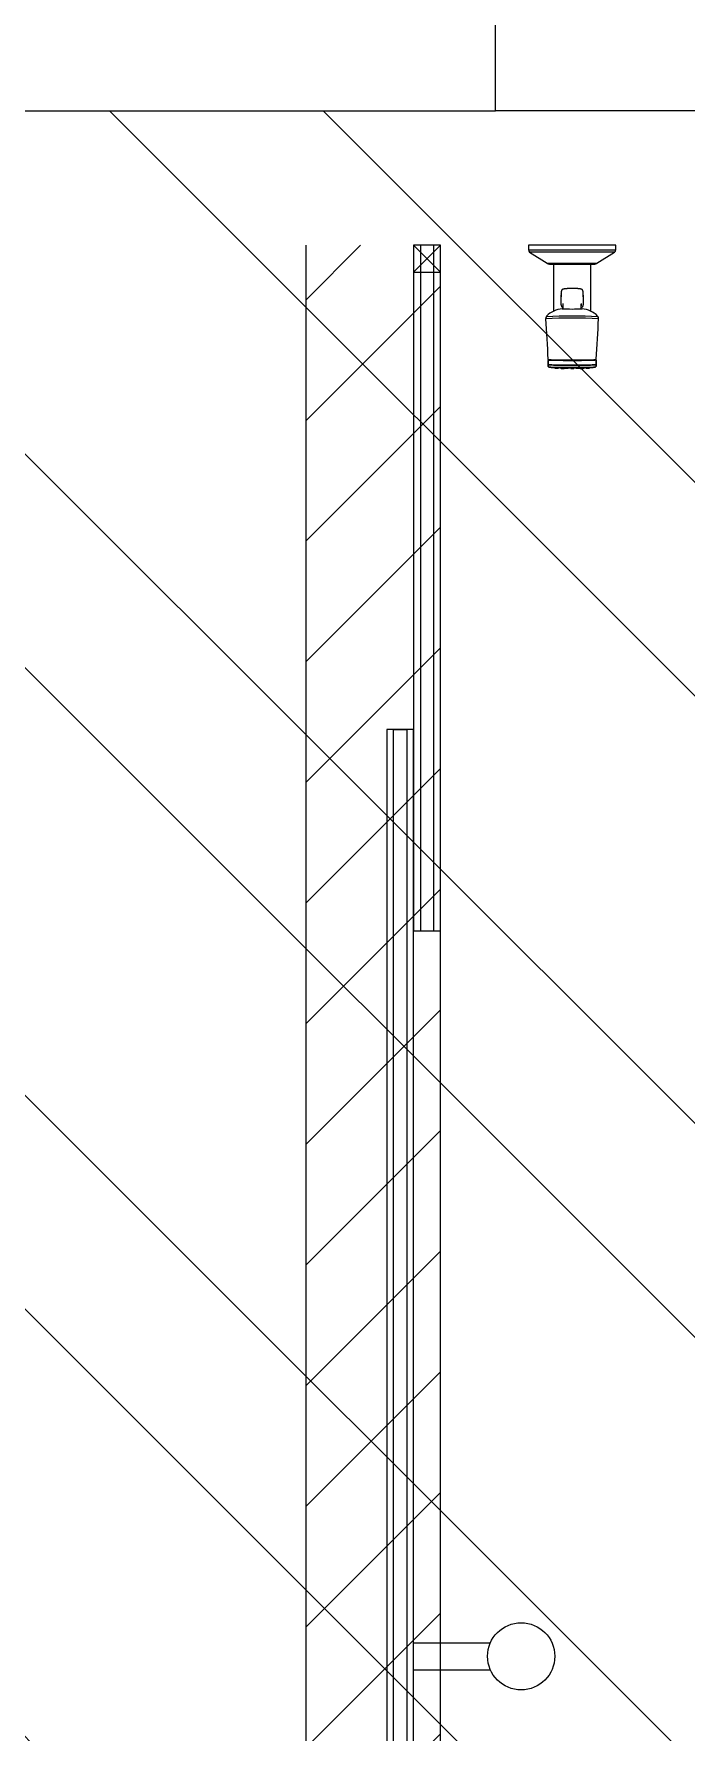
# Model space of a CAD drawing. Header units: centimetres. Extents: x -10658 to 14823, y -5448 to 3597.
# Drawn here: x -1596.2 to -1547.7, y 2607.3 to 2733.7 of the extents above; entities that cross this region are included whole.
import ezdxf

# ---------------------------------------------------------------- set-up
doc = ezdxf.new("R2010")
doc.units = ezdxf.units.CM
doc.header["$LTSCALE"] = 100
doc.header["$MEASUREMENT"] = 0
for name, color, linetype in [('A0-01 FLOOR PLANS$0$BATH FIXTURES', 85, 'Continuous'), ('A0-01 FLOOR PLANS$0$DOOR', 1, 'Continuous'), ('A0-01 FLOOR PLANS$0$THRESHOLD', 8, 'Continuous'), ('A0-01 FLOOR PLANS$0$TILE', 252, 'Continuous'), ('DIM IN', 1, 'Continuous'), ('HATCH', 8, 'Continuous'), ('SOURROUNDING$0$KERBSTONE', 11, 'Continuous')]:
    doc.layers.add(name, color=color, linetype=linetype)

# ---------------------------------------------------------------- blocks, each defined once
blk = doc.blocks.new('SOURROUNDING')
at = {"layer": 'SOURROUNDING$0$KERBSTONE', "lineweight": 13}
h = blk.add_hatch(dxfattribs=at)
h.set_pattern_fill('AR-HBONE', color=252, scale=5, angle=90)
h.paths.add_polyline_path([(-175, 1001.39), (-180.24, 999.4), (-175, 1003.26), (-175, 1910.07), (-189.19, 1904.68), (-175, 1915.15), (-175, 1965.25), (-177.79, 1965.57), (-175, 1966.16), (-175, 2515.31), (-190.95, 2509.26), (-175, 2521.02), (-175, 2569.63), (-179.55, 2570.15), (-175, 2571.11), (-175, 2808), (-890, 2808), (-890, 3028), (-1810, 3028), (-1810, 2511.19), (-1925, 2511.19), (-1925, 1979.72), (-1810, 1979.72), (-1810, 775), (-3028, 775), (-3028, 650), (-2728, 650), (-2448, 650), (-2428, 650), (-1382.07, 650), (-1382.07, 25), (-1257.59, 25), (-1257.07, 25), (-857.07, 25), (-732.07, 25), (-732.07, 668), (-175, 668)])
h.paths.add_polyline_path([(-1685, 828), (-1685, 2129.72), (-1770, 2129.72), (-1770, 2361.19), (-1685, 2361.19), (-1685, 2748), (-1220, 2748), (-1220, 2683), (-890, 2683), (-300, 2683), (-300, 788), (-590, 788), (-590, 793), (-817, 793), (-817, 713), (-1286.12, 713), (-1287.5, 828)], flags=16)
h.paths.add_polyline_path([(-1798.23, 1621.66), (-1726.11, 1621.66), (-1726.11, 1641.16), (-1798.23, 1641.16)], flags=16)
h.paths.add_polyline_path([(-1563.97, 2964.65), (-999.2, 2964.65), (-999.2, 3018.34), (-1563.97, 3018.34)], flags=16)
blk = doc.blocks.new('A0-01 FLOOR PLANS$0$A$Cadd0125e')
at = {"layer": 'A0-01 FLOOR PLANS$0$BATH FIXTURES'}
for p, q in [((8.65, 0.09), (8.65, 6.41)), ((8.82, 6.5), (8.82, 0)), ((7.82, 5.1), (7.82, 1.4)), ((9.16, 1.25), (9.16, 5.25)), ((7.76, 4.63), (4.26, 4.63)), ((4.84, 3.94), (4.44, 3.93)), ((4.84, 3.94), (4.44, 3.93)), ((4.82, 3.93), (4.82, 3.93)), ((5.52, 4.07), (5.32, 4.07)), ((4.44, 2.57), (4.84, 2.56)), ((4.26, 1.86), (7.76, 1.86)), ((5.32, 2.42), (5.52, 2.43))]:
    blk.add_line(p, q, dxfattribs=at)
for points in [[(8.65, 0.09, 0.257001), (8.82, 0), (9.16, 0), (9.16, 6.5), (8.82, 6.5, 0.257001), (8.65, 6.41), (7.82, 5.1, 0.142087), (7.76, 4.88), (7.76, 1.62, 0.142087), (7.82, 1.4)], [(0.03, 4.1, 0.404323), (0, 4.07, -0.404323)], [(0.04, 4.54, 0.404323), (0.01, 4.51, -0.404323)], [(0.01, 3.84, 0.056358), (0.01, 3.83, -0.056358)], [(0.05, 4.16, 0.404323), (0.02, 4.13, -0.404323)], [(0.03, 3.39, 0.404323), (0, 3.36, -0.404323)], [(0.03, 2.67, 0.404323), (0, 2.65, -0.404323)], [(0.04, 2.91, 0.404323), (0.01, 2.88, -0.404323)], [(0.05, 3, 0.404323), (0.02, 2.97, -0.404323)], [(0.04, 2.23, 0.404323), (0.01, 2.21, -0.404323)]]:
    blk.add_lwpolyline(points, format="xyb", close=True, dxfattribs=at)
blk.add_lwpolyline([(3.89, 5.15, 0.00277), (3.87, 5.16, 0.001337), (3.87, 5.17, -0.020661), (3.87, 1.33, 0.001362), (3.87, 1.34, 0.00279), (3.89, 1.35)], format="xyb", dxfattribs=at)
for points in [[(0.59, 5.04), (0.27, 5.04)], [(0.27, 1.46), (0.59, 1.46)]]:
    blk.add_lwpolyline(points, close=True, dxfattribs=at)
for centre, radius, start, end in [((3.72, 5.02), 0.207, 45.4618, 99.4976), ((-27.86, 3.25), 31.61, 356.42, 3.5774), ((3.83, 5.11), 0.0651, 46.2112, 54.7843), ((2.67, 3.86), 1.77, 4.0599, 46.7105), ((19.33, 3.25), 14.91, 177.1752, 182.8246), ((3.72, 1.48), 0.204, 260.0327, 314.9167), ((3.83, 1.39), 0.0656, 306.8555, 313.7758), ((2.67, 2.64), 1.77, 313.2898, 355.9537)]:
    blk.add_arc(centre, radius, start, end, dxfattribs=at)
for centre, major_axis, ratio, start_param, end_param in [((0.63, 3.25), (0, 1.76), 0.017452, 0.079526, 3.069997), ((0.63, 3.25), (0, 1.76), 0.017452, 0.079526, 3.069997), ((0.63, 3.25), (0, 1.76), 0.017452, 0, 0.079526), ((0.63, 3.25), (0, 1.76), 0.017452, 0, 0.079526), ((4.71, 3.96), (0.197, -0.012), 0.259959, 4.930881, 5.439711), ((0.63, 3.25), (0, 1.76), 0.017452, 3.069997, 3.292425), ((0.63, 3.25), (0, 1.76), 0.017452, 3.069997, 3.292425), ((0.63, 3.25), (0, 1.76), 0.017452, 3.292425, 3.362535), ((0.63, 3.25), (0, 1.76), 0.017452, 3.292425, 3.362535)]:
    blk.add_ellipse(centre, major_axis=major_axis, ratio=ratio, start_param=start_param, end_param=end_param, dxfattribs=at)
for points in [[(3.69, 5.22), (2.69, 5.16), (1.69, 5.11), (0.68, 5.05)], [(4.84, 3.94), (4.84, 3.94), (4.84, 3.94), (4.84, 3.94)], [(5.53, 4.07), (5.53, 4.07), (5.54, 4.07), (5.55, 4.07)], [(4.59, 2.57), (4.59, 2.57), (4.59, 2.57), (4.59, 2.57)], [(4.84, 2.58), (4.81, 2.59), (4.78, 2.59), (4.75, 2.59)], [(0.68, 1.45), (1.69, 1.39), (2.69, 1.34), (3.69, 1.28)], [(5.52, 2.43), (5.52, 2.43), (5.52, 2.43), (5.52, 2.43)]]:
    blk.add_open_spline(points, degree=3, dxfattribs=at)
for points, weights, knots in [([(0, 3.86), (0, 3.88), (0, 3.96), (0, 4.05), (0, 4.06), (0, 4.05), (0, 3.96), (0, 3.88), (0, 3.86)], [1, 0.771731449229, 1, 0.771731449229, 1, 0.771731449229, 1, 0.771731449229, 1], [0, 0, 0, 1.378474, 1.378474, 2.756948, 2.756948, 4.135422, 4.135422, 5.513896, 5.513896, 5.513896]), ([(0.01, 4.3), (0.01, 4.31), (0.01, 4.4), (0.01, 4.49), (0.01, 4.5), (0.01, 4.49), (0.01, 4.4), (0.01, 4.31), (0.01, 4.3)], [1, 0.771731449229, 1, 0.771731449229, 1, 0.771731449229, 1, 0.771731449229, 1], [0, 0, 0, 1.378474, 1.378474, 2.756948, 2.756948, 4.135422, 4.135422, 5.513896, 5.513896, 5.513896]), ([(0.01, 3.62), (0.01, 3.64), (0.01, 3.73), (0.01, 3.81), (0.01, 3.83), (0.01, 3.81), (0.01, 3.73), (0.01, 3.64), (0.01, 3.62)], [1, 0.771731449229, 1, 0.771731449229, 1, 0.771731449229, 1, 0.771731449229, 1], [0, 0, 0, 1.378474, 1.378474, 2.756948, 2.756948, 4.135422, 4.135422, 5.513896, 5.513896, 5.513896]), ([(0.03, 3.83), (0.03, 3.83), (0.03, 3.96), (0.03, 4.1), (0.03, 4.1), (0.05, 4.1), (0.06, 4.1), (0.05, 4.1), (0.03, 4.1), (0.03, 4.1), (0.03, 3.96), (0.03, 3.83), (0.03, 3.83), (0.05, 3.83), (0.06, 3.83), (0.05, 3.83), (0.03, 3.83)], [1, 0.707214493379, 1, 0.707214493379, 1, 1, 1, 1, 1, 0.707214493379, 1, 0.707214493379, 1, 1, 1, 1, 1], [0, 0, 0, 1.570492, 1.570492, 3.140983, 3.140983, 4.140983, 4.140983, 5.140983, 5.140983, 6.711475, 6.711475, 8.281967, 8.281967, 9.281967, 9.281967, 10.281967, 10.281967, 10.281967]), ([(0.04, 4.27), (0.04, 4.27), (0.04, 4.4), (0.04, 4.54), (0.04, 4.54), (0.06, 4.54), (0.07, 4.54), (0.06, 4.54), (0.04, 4.54), (0.04, 4.54), (0.04, 4.4), (0.04, 4.27), (0.04, 4.27), (0.05, 4.27), (0.06, 4.26), (0.05, 4.27), (0.04, 4.27)], [1, 0.707214493379, 1, 0.707214493379, 1, 1, 1, 1, 1, 0.707214493381, 1, 0.707214493381, 1, 1, 1, 1, 1], [0, 0, 0, 1.570492, 1.570492, 3.140983, 3.140983, 4.140983, 4.140983, 5.140983, 5.140983, 6.711475, 6.711475, 8.281967, 8.281967, 9.281967, 9.281967, 10.281967, 10.281967, 10.281967]), ([(0.04, 4.1), (0.05, 4.16), (0.05, 4.16), (0.05, 4.16), (0.06, 4.16), (0.05, 4.16), (0.05, 4.16), (0.05, 4.16), (0.04, 4.1)], [1, 0.884663674898, 1, 1, 1, 1, 1, 0.884663674898, 1], [0, 0, 0, 0.970048, 0.970048, 1.970048, 1.970048, 2.970048, 2.970048, 3.940097, 3.940097, 3.940097]), ([(0.04, 3.83), (0.04, 3.76), (0.04, 3.68), (0.04, 3.59), (0.04, 3.59), (0.05, 3.59), (0.06, 3.59), (0.05, 3.59), (0.04, 3.59), (0.04, 3.59), (0.04, 3.68), (0.04, 3.76), (0.04, 3.83)], [1, 0.824380766099, 1, 0.824380766099, 1, 1, 1, 1, 1, 0.824519982907, 1, 0.824519982907, 1], [0, 0, 0, 1.203378, 1.203378, 2.406756, 2.406756, 3.406756, 3.406756, 4.406756, 4.406756, 5.609642, 5.609642, 6.812528, 6.812528, 6.812528]), ([(0.63, 1.65), (0.61, 1.65), (0.6, 2.45), (0.59, 3.25), (0.6, 4.05), (0.61, 4.85), (0.63, 4.85), (0.6, 4.85), (0.6, 3.25), (0.6, 1.65), (0.63, 1.65)], [1, 0.866025403784, 1, 0.866025403784, 1, 0.866025403784, 1, 0.707106781187, 1, 0.707106781187, 1], [0, 0, 0, 1.047198, 1.047198, 2.094395, 2.094395, 3.141593, 3.141593, 4.712389, 4.712389, 6.283185, 6.283185, 6.283185]), ([(0.63, 5), (0.63, 4.99), (0.63, 4.98), (0.63, 4.99), (0.63, 5), (0.63, 5.01), (0.63, 5.01), (0.63, 5.01), (0.63, 5)], [1, 0.999435686662, 1, 0.999435686662, 1, 0.997653932691, 1, 0.997653932691, 1], [0, 0, 0, 0.0671932, 0.0671932, 0.1343865, 0.1343865, 0.2714116, 0.2714116, 0.4084367, 0.4084367, 0.4084367]), ([(4.44, 3.91), (4.6, 3.91), (4.75, 3.91), (4.8, 3.91), (4.84, 3.92)], [1, 1, 1, 0.967192798555, 1], [0, 0, 0, 1, 1, 1.513717, 1.513717, 1.513717]), ([(0, 3.15), (0, 3.16), (0, 3.25), (0, 3.34), (0, 3.35), (0, 3.34), (0, 3.25), (0, 3.16), (0, 3.15)], [1, 0.771731449229, 1, 0.771731449229, 1, 0.771731449229, 1, 0.771731449229, 1], [0, 0, 0, 1.378474, 1.378474, 2.756948, 2.756948, 4.135422, 4.135422, 5.513896, 5.513896, 5.513896]), ([(0, 2.44), (0, 2.45), (0, 2.54), (0, 2.63), (0, 2.64), (0, 2.63), (0, 2.54), (0, 2.45), (0, 2.44)], [1, 0.771731449229, 1, 0.771731449229, 1, 0.771731449229, 1, 0.771731449229, 1], [0, 0, 0, 1.378474, 1.378474, 2.756948, 2.756948, 4.135422, 4.135422, 5.513896, 5.513896, 5.513896]), ([(0.01, 2.67), (0.01, 2.69), (0.01, 2.77), (0.01, 2.86), (0.01, 2.88), (0.01, 2.86), (0.01, 2.77), (0.01, 2.69), (0.01, 2.67)], [1, 0.771731449229, 1, 0.771731449229, 1, 0.771731449229, 1, 0.771731449229, 1], [0, 0, 0, 1.378474, 1.378474, 2.756948, 2.756948, 4.135422, 4.135422, 5.513896, 5.513896, 5.513896]), ([(0.02, 3.54), (0.02, 3.55), (0.02, 3.6), (0.02, 3.55), (0.02, 3.54)], [1, 0.880136793313, 1, 0.880136793313, 1], [0, 0, 0, 0.989292, 0.989292, 1.978584, 1.978584, 1.978584]), ([(0.02, 2.9), (0.02, 2.95), (0.02, 2.96), (0.02, 2.95), (0.02, 2.9)], [1, 0.876807866783, 1, 0.876807866783, 1], [0, 0, 0, 1.003227, 1.003227, 2.006454, 2.006454, 2.006454]), ([(0.03, 3.39), (0.03, 3.4), (0.03, 3.43), (0.03, 3.47), (0.03, 3.52), (0.03, 3.47), (0.03, 3.43), (0.03, 3.4), (0.03, 3.39)], [1, 0.919204368944, 1, 0.919204368944, 1, 0.919204368944, 1, 0.919204368944, 1], [0, 0, 0, 0.809482, 0.809482, 1.618964, 1.618964, 2.428447, 2.428447, 3.237929, 3.237929, 3.237929]), ([(0.03, 3.11), (0.03, 3.11), (0.03, 3.25), (0.03, 3.39), (0.03, 3.39), (0.04, 3.39), (0.06, 3.39), (0.04, 3.39), (0.03, 3.39), (0.03, 3.39), (0.03, 3.25), (0.03, 3.11), (0.03, 3.11), (0.04, 3.11), (0.06, 3.11), (0.04, 3.11), (0.03, 3.11)], [1, 0.707214493378, 1, 0.707214493378, 1, 1, 1, 1, 1, 0.707214493381, 1, 0.707214493381, 1, 1, 1, 1, 1], [0, 0, 0, 1.570492, 1.570492, 3.140983, 3.140983, 4.140983, 4.140983, 5.140983, 5.140983, 6.711475, 6.711475, 8.281967, 8.281967, 9.281967, 9.281967, 10.281967, 10.281967, 10.281967]), ([(0.03, 2.98), (0.03, 3.03), (0.03, 3.07), (0.03, 3.1), (0.03, 3.11), (0.03, 3.1), (0.03, 3.07), (0.03, 3.03), (0.03, 2.98)], [1, 0.918085200288, 1, 0.918085200288, 1, 0.918085200288, 1, 0.918085200288, 1], [0, 0, 0, 0.815148, 0.815148, 1.630295, 1.630295, 2.445443, 2.445443, 3.260591, 3.260591, 3.260591]), ([(0.03, 2.4), (0.03, 2.4), (0.03, 2.54), (0.03, 2.67), (0.03, 2.67), (0.05, 2.67), (0.06, 2.67), (0.05, 2.67), (0.03, 2.67), (0.03, 2.67), (0.03, 2.54), (0.03, 2.4), (0.03, 2.4), (0.05, 2.4), (0.06, 2.4), (0.05, 2.4), (0.03, 2.4)], [1, 0.707214493381, 1, 0.707214493381, 1, 1, 1, 1, 1, 0.707214493379, 1, 0.707214493379, 1, 1, 1, 1, 1], [0, 0, 0, 1.570492, 1.570492, 3.140983, 3.140983, 4.140983, 4.140983, 5.140983, 5.140983, 6.711475, 6.711475, 8.281967, 8.281967, 9.281967, 9.281967, 10.281967, 10.281967, 10.281967]), ([(0.04, 2.67), (0.04, 2.74), (0.04, 2.82), (0.04, 2.91), (0.04, 2.91), (0.05, 2.91), (0.06, 2.91), (0.05, 2.91), (0.04, 2.91), (0.04, 2.91), (0.04, 2.82), (0.04, 2.74), (0.04, 2.67)], [1, 0.825991228198, 1, 0.825991228198, 1, 1, 1, 1, 1, 0.825991228198, 1, 0.825991228198, 1], [0, 0, 0, 1.197676, 1.197676, 2.395352, 2.395352, 3.395352, 3.395352, 4.395352, 4.395352, 5.593027, 5.593027, 6.790703, 6.790703, 6.790703]), ([(0.05, 3.5), (0.05, 3.5), (0.05, 3.59), (0.05, 3.5), (0.05, 3.5), (0.05, 3.5), (0.06, 3.5), (0.05, 3.5), (0.05, 3.5)], [1, 0.826224660362, 1, 0.826224660368, 1, 1, 1, 1, 1], [0, 0, 0, 1.196847, 1.196847, 2.393695, 2.393695, 3.393695, 3.393695, 4.393695, 4.393695, 4.393695]), ([(0.05, 2.91), (0.05, 3), (0.05, 3), (0.05, 3), (0.06, 3), (0.05, 3), (0.05, 3), (0.05, 3), (0.05, 2.91)], [1, 0.826224660367, 1, 1, 1, 1, 1, 0.826224660367, 1], [0, 0, 0, 1.196847, 1.196847, 2.196847, 2.196847, 3.196847, 3.196847, 4.393695, 4.393695, 4.393695]), ([(0.01, 2), (0.01, 2.01), (0.01, 2.1), (0.01, 2.19), (0.01, 2.2), (0.01, 2.19), (0.01, 2.1), (0.01, 2.01), (0.01, 2)], [1, 0.771731449229, 1, 0.771731449229, 1, 0.771731449229, 1, 0.771731449229, 1], [0, 0, 0, 1.378474, 1.378474, 2.756948, 2.756948, 4.135422, 4.135422, 5.513896, 5.513896, 5.513896]), ([(0.05, 2.34), (0.05, 2.34), (0.04, 2.4), (0.05, 2.34), (0.05, 2.34), (0.05, 2.34), (0.06, 2.34), (0.05, 2.34), (0.05, 2.34)], [1, 0.884663674904, 1, 0.884663674899, 1, 1, 1, 1, 1], [0, 0, 0, 0.970048, 0.970048, 1.940097, 1.940097, 2.940097, 2.940097, 3.940097, 3.940097, 3.940097]), ([(0.04, 1.96), (0.04, 1.96), (0.04, 2.1), (0.04, 2.23), (0.04, 2.23), (0.05, 2.23), (0.06, 2.24), (0.05, 2.23), (0.04, 2.23), (0.04, 2.23), (0.04, 2.1), (0.04, 1.96), (0.04, 1.96), (0.06, 1.96), (0.07, 1.96), (0.06, 1.96), (0.04, 1.96)], [1, 0.707214493379, 1, 0.707214493379, 1, 1, 1, 1, 1, 0.707214493379, 1, 0.707214493379, 1, 1, 1, 1, 1], [0, 0, 0, 1.570492, 1.570492, 3.140983, 3.140983, 4.140983, 4.140983, 5.140983, 5.140983, 6.711475, 6.711475, 8.281967, 8.281967, 9.281967, 9.281967, 10.281967, 10.281967, 10.281967])]:
    blk.add_rational_spline(points, weights, degree=2, knots=knots, dxfattribs=at)
for points, knots in [([(0.03, 3.83), (0.03, 3.83), (0.03, 3.83), (0.02, 3.83), (0.01, 3.83), (0.01, 3.84), (0.01, 3.85), (0, 3.85), (0, 3.85), (0, 3.85), (0, 3.86), (0, 3.85), (0, 3.85), (0, 3.85), (0.01, 3.85), (0.01, 3.84), (0.01, 3.83), (0.02, 3.83), (0.03, 3.83), (0.03, 3.83), (0.03, 3.83)], [0, 0, 0, 0, 0.017198, 0.209791, 0.385258, 0.529689, 0.655532, 0.744471, 0.846042, 1, 1, 1, 1.153958, 1.255529, 1.344468, 1.470311, 1.614742, 1.790209, 1.982802, 2, 2, 2, 2]), ([(0.04, 4.27), (0.04, 4.27), (0.04, 4.26), (0.03, 4.27), (0.02, 4.27), (0.02, 4.28), (0.02, 4.28), (0.02, 4.29), (0.01, 4.29), (0.01, 4.29), (0.01, 4.29), (0.01, 4.29), (0.01, 4.29), (0.02, 4.29), (0.02, 4.28), (0.02, 4.28), (0.02, 4.27), (0.03, 4.27), (0.04, 4.26), (0.04, 4.27), (0.04, 4.27)], [0, 0, 0, 0, 0.017198, 0.209791, 0.385258, 0.529689, 0.655532, 0.744471, 0.846042, 1, 1, 1, 1.153958, 1.255529, 1.344468, 1.470311, 1.614742, 1.790209, 1.982802, 2, 2, 2, 2]), ([(0.27, 1.46), (0.25, 1.46), (0.22, 1.46), (0.18, 1.46), (0.15, 1.48), (0.13, 1.49), (0.12, 1.5), (0.11, 1.51), (0.1, 1.53), (0.09, 1.55), (0.08, 1.57), (0.08, 1.58), (0.08, 1.6), (0.08, 1.63), (0.08, 1.67), (0.07, 1.71), (0.07, 1.76), (0.07, 1.83), (0.07, 1.9), (0.07, 1.99), (0.06, 2.08), (0.06, 2.17), (0.06, 2.27), (0.06, 2.37), (0.06, 2.47), (0.06, 2.59), (0.06, 2.73), (0.06, 2.89), (0.06, 3.05), (0.06, 3.21), (0.06, 3.35), (0.06, 3.47), (0.06, 3.59), (0.06, 3.72), (0.06, 3.84), (0.06, 3.96), (0.06, 4.08), (0.06, 4.2), (0.06, 4.3), (0.06, 4.39), (0.06, 4.48), (0.07, 4.55), (0.07, 4.62), (0.07, 4.68), (0.07, 4.74), (0.07, 4.78), (0.08, 4.83), (0.08, 4.86), (0.08, 4.9), (0.08, 4.92), (0.09, 4.94), (0.09, 4.95), (0.09, 4.96), (0.1, 4.97), (0.11, 4.99), (0.12, 5), (0.13, 5.01), (0.14, 5.02), (0.16, 5.03), (0.19, 5.04), (0.23, 5.04), (0.26, 5.04), (0.27, 5.04), (0.26, 5.04), (0.23, 5.04), (0.19, 5.04), (0.16, 5.03), (0.14, 5.02), (0.13, 5.01), (0.12, 5), (0.11, 4.99), (0.1, 4.97), (0.09, 4.96), (0.09, 4.95), (0.09, 4.94), (0.08, 4.92), (0.08, 4.9), (0.08, 4.86), (0.08, 4.83), (0.07, 4.78), (0.07, 4.74), (0.07, 4.68), (0.07, 4.62), (0.07, 4.55), (0.06, 4.48), (0.06, 4.39), (0.06, 4.3), (0.06, 4.2), (0.06, 4.08), (0.06, 3.96), (0.06, 3.84), (0.06, 3.72), (0.06, 3.59), (0.06, 3.47), (0.06, 3.35), (0.06, 3.21), (0.06, 3.05), (0.06, 2.89), (0.06, 2.73), (0.06, 2.59), (0.06, 2.47), (0.06, 2.37), (0.06, 2.27), (0.06, 2.17), (0.06, 2.08), (0.07, 1.99), (0.07, 1.9), (0.07, 1.83), (0.07, 1.76), (0.07, 1.71), (0.08, 1.67), (0.08, 1.63), (0.08, 1.6), (0.08, 1.58), (0.08, 1.57), (0.09, 1.55), (0.1, 1.53), (0.11, 1.51), (0.12, 1.5), (0.13, 1.49), (0.15, 1.48), (0.18, 1.46), (0.22, 1.46), (0.25, 1.46), (0.27, 1.46)], [0, 0, 0, 0, 0.009924, 0.017881, 0.02396, 0.02839, 0.031389, 0.033592, 0.038002, 0.047186, 0.057208, 0.072286, 0.088852, 0.106788, 0.126095, 0.146781, 0.16886, 0.192349, 0.217137, 0.241707, 0.265629, 0.288899, 0.311512, 0.333465, 0.354752, 0.375371, 0.405038, 0.434021, 0.464183, 0.495586, 0.517215, 0.539395, 0.562133, 0.585428, 0.608917, 0.63157, 0.657568, 0.68228, 0.70571, 0.727859, 0.749308, 0.768613, 0.78946, 0.811862, 0.829695, 0.848419, 0.868047, 0.888308, 0.910368, 0.929016, 0.937976, 0.945877, 0.954411, 0.961283, 0.965115, 0.969625, 0.972243, 0.975197, 0.979194, 0.984585, 0.991509, 1, 1, 1, 1.008491, 1.015415, 1.020806, 1.024803, 1.027757, 1.030375, 1.034885, 1.038717, 1.045589, 1.054123, 1.062024, 1.070984, 1.089632, 1.111692, 1.131953, 1.151581, 1.170305, 1.188138, 1.21054, 1.231387, 1.250692, 1.272141, 1.29429, 1.31772, 1.342432, 1.36843, 1.391083, 1.414572, 1.437867, 1.460605, 1.482785, 1.504414, 1.535817, 1.565979, 1.594962, 1.624629, 1.645248, 1.666535, 1.688488, 1.711101, 1.734371, 1.758293, 1.782863, 1.807651, 1.83114, 1.853219, 1.873905, 1.893212, 1.911148, 1.927714, 1.942792, 1.952814, 1.961998, 1.966408, 1.968611, 1.97161, 1.97604, 1.982119, 1.990076, 2, 2, 2, 2]), ([(0.27, 1.46), (0.27, 1.46), (0.27, 1.46), (0.27, 1.46), (0.26, 1.51), (0.26, 1.69), (0.25, 1.83), (0.25, 2.16), (0.25, 2.36), (0.24, 2.8), (0.24, 3.03), (0.24, 3.5), (0.24, 3.74), (0.25, 4.17), (0.25, 4.37), (0.25, 4.69), (0.26, 4.83), (0.26, 5), (0.27, 5.04), (0.27, 5.04), (0.27, 5.04), (0.26, 5), (0.26, 4.83), (0.25, 4.69), (0.25, 4.37), (0.25, 4.17), (0.24, 3.74), (0.24, 3.5), (0.24, 3.03), (0.24, 2.8), (0.25, 2.36), (0.25, 2.16), (0.25, 1.83), (0.26, 1.69), (0.26, 1.51), (0.27, 1.46), (0.27, 1.46), (0.27, 1.46), (0.27, 1.46)], [0, 0, 0, 0, 0.002872, 0.002872, 0.127872, 0.127872, 0.252872, 0.252872, 0.377872, 0.377872, 0.502872, 0.502872, 0.627872, 0.627872, 0.752872, 0.752872, 0.877872, 0.877872, 1, 1, 1, 1.12242, 1.12242, 1.247719, 1.247719, 1.373018, 1.373018, 1.498316, 1.498316, 1.623615, 1.623615, 1.748914, 1.748914, 1.874213, 1.874213, 1.999512, 1.999512, 2, 2, 2, 2]), ([(0.6, 5.04), (0.6, 5.04), (0.6, 5.04), (0.61, 5.04), (0.62, 5.03), (0.62, 5.03), (0.62, 5.02), (0.63, 5.02), (0.63, 5.01), (0.63, 5.01), (0.63, 5), (0.63, 5.01), (0.63, 5.01), (0.63, 5.02), (0.62, 5.02), (0.62, 5.03), (0.62, 5.03), (0.61, 5.04), (0.6, 5.04), (0.6, 5.04), (0.6, 5.04)], [0, 0, 0, 0, 0.040837, 0.104882, 0.170099, 0.240859, 0.347859, 0.486894, 0.698093, 1, 1, 1, 1.301907, 1.513106, 1.652141, 1.759141, 1.829901, 1.895118, 1.959163, 2, 2, 2, 2]), ([(0.63, 1.52), (0.63, 1.53), (0.63, 1.53), (0.63, 1.56), (0.63, 1.59), (0.62, 1.68), (0.62, 1.73), (0.62, 1.86), (0.61, 1.93), (0.61, 2.09), (0.61, 2.18), (0.61, 2.37), (0.61, 2.47), (0.61, 2.79), (0.6, 3.02), (0.6, 3.25), (0.6, 3.48), (0.61, 3.71), (0.61, 4.13), (0.61, 4.33), (0.61, 4.57), (0.62, 4.64), (0.62, 4.77), (0.62, 4.82), (0.63, 4.91), (0.63, 4.94), (0.63, 4.97), (0.63, 4.97), (0.63, 4.98)], [0, 0, 0, 0, 0.031344, 0.031344, 0.169724, 0.169724, 0.308103, 0.308103, 0.446482, 0.446482, 0.584862, 0.584862, 0.723241, 0.723241, 1, 1, 1, 1.277961, 1.277961, 1.555923, 1.555923, 1.694904, 1.694904, 1.833884, 1.833884, 1.972865, 1.972865, 2, 2, 2, 2]), ([(0.68, 5.05), (0.68, 5.05), (0.67, 5.05), (0.66, 5.04), (0.65, 5.04), (0.65, 5.03), (0.64, 5.02), (0.64, 5.02), (0.64, 5.01), (0.63, 5), (0.63, 5), (0.63, 4.99), (0.63, 4.98), (0.63, 4.98)], [0, 0, 0, 0, 0.018142, 0.075916, 0.128935, 0.180639, 0.234525, 0.295667, 0.372066, 0.476166, 0.632104, 0.912558, 1, 1, 1, 1]), ([(4.74, 4.06), (4.72, 4.06), (4.7, 4.06), (4.67, 4.06), (4.66, 4.05), (4.65, 4.05), (4.64, 4.05), (4.62, 4.05), (4.6, 4.04), (4.59, 4.02), (4.57, 4.01), (4.56, 3.99), (4.55, 3.96), (4.54, 3.94), (4.54, 3.93), (4.54, 3.93)], [0, 0, 0, 0, 0.261916, 0.442765, 0.490102, 0.537322, 0.596088, 0.655775, 0.714696, 0.772041, 0.819201, 0.865142, 0.929777, 0.998908, 1, 1, 1, 1]), ([(4.74, 4.06), (4.83, 4.07), (4.92, 4.07), (5.02, 4.07), (5.09, 4.07), (5.17, 4.07), (5.24, 4.07), (5.31, 4.07), (5.38, 4.07), (5.44, 4.07)], [0, 0, 0, 0, 1, 1, 1, 2, 2, 2, 3, 3, 3, 3]), ([(5.52, 2.43), (5.53, 2.43), (5.55, 2.43), (5.58, 2.43), (5.61, 2.43), (5.63, 2.43), (5.65, 2.43), (5.67, 2.43), (5.69, 2.44), (5.71, 2.44), (5.72, 2.44), (5.74, 2.44), (5.75, 2.44), (5.77, 2.45), (5.78, 2.45), (5.79, 2.45), (5.79, 2.45), (5.8, 2.46), (5.81, 2.46), (5.82, 2.46), (5.82, 2.47), (5.83, 2.47), (5.84, 2.48), (5.85, 2.49), (5.87, 2.51), (5.88, 2.53), (5.89, 2.56), (5.9, 2.6), (5.91, 2.64), (5.92, 2.69), (5.93, 2.75), (5.93, 2.8), (5.94, 2.84), (5.94, 2.87), (5.94, 2.9), (5.94, 2.95), (5.95, 3.01), (5.95, 3.09), (5.95, 3.18), (5.95, 3.27), (5.95, 3.37), (5.95, 3.46), (5.94, 3.55), (5.94, 3.62), (5.93, 3.67), (5.93, 3.71), (5.92, 3.76), (5.92, 3.8), (5.91, 3.85), (5.9, 3.88), (5.89, 3.91), (5.89, 3.94), (5.88, 3.96), (5.87, 3.98), (5.86, 4), (5.85, 4.01), (5.84, 4.02), (5.83, 4.02), (5.82, 4.03), (5.82, 4.03), (5.81, 4.04), (5.8, 4.04), (5.79, 4.04), (5.78, 4.04), (5.78, 4.05), (5.77, 4.05), (5.76, 4.05), (5.75, 4.05), (5.74, 4.05), (5.72, 4.06), (5.71, 4.06), (5.69, 4.06), (5.67, 4.06), (5.66, 4.06), (5.64, 4.06), (5.62, 4.06), (5.6, 4.07), (5.58, 4.07), (5.56, 4.07), (5.56, 4.07)], [0, 0, 0, 0, 0.034691, 0.066377, 0.095186, 0.121282, 0.144852, 0.166081, 0.185168, 0.198757, 0.215917, 0.236123, 0.253223, 0.267206, 0.276209, 0.285043, 0.295811, 0.304095, 0.310563, 0.315945, 0.319875, 0.324511, 0.330106, 0.335887, 0.343605, 0.354236, 0.366908, 0.378747, 0.392043, 0.407307, 0.422694, 0.435607, 0.441339, 0.447544, 0.455288, 0.462789, 0.477632, 0.492677, 0.508995, 0.526024, 0.543675, 0.561661, 0.578526, 0.595192, 0.605393, 0.613569, 0.622125, 0.635568, 0.648559, 0.659166, 0.668835, 0.678191, 0.688076, 0.698939, 0.708058, 0.711559, 0.715397, 0.719322, 0.723637, 0.72731, 0.732041, 0.737264, 0.743366, 0.750983, 0.761063, 0.770186, 0.779166, 0.790116, 0.803025, 0.820484, 0.841437, 0.854477, 0.86953, 0.886728, 0.906336, 0.927258, 0.950798, 0.9772, 1, 1, 1, 1]), ([(0.03, 3.11), (0.03, 3.11), (0.03, 3.11), (0.02, 3.12), (0.01, 3.12), (0, 3.13), (0, 3.13), (0, 3.14), (0, 3.14), (0, 3.14), (0, 3.14), (0, 3.14), (0, 3.14), (0, 3.14), (0, 3.13), (0, 3.13), (0.01, 3.12), (0.02, 3.12), (0.03, 3.11), (0.03, 3.11), (0.03, 3.11)], [0, 0, 0, 0, 0.017198, 0.209791, 0.385258, 0.529689, 0.655532, 0.744471, 0.846042, 1, 1, 1, 1.153958, 1.255529, 1.344468, 1.470311, 1.614742, 1.790209, 1.982802, 2, 2, 2, 2]), ([(0.04, 3.59), (0.04, 3.59), (0.04, 3.59), (0.03, 3.59), (0.02, 3.6), (0.01, 3.6), (0.01, 3.61), (0.01, 3.61), (0.01, 3.62), (0.01, 3.62), (0.01, 3.62), (0.01, 3.62), (0.01, 3.62), (0.01, 3.61), (0.01, 3.61), (0.01, 3.6), (0.02, 3.6), (0.03, 3.59), (0.04, 3.59), (0.04, 3.59), (0.04, 3.59)], [0, 0, 0, 0, 0.017198, 0.209791, 0.385258, 0.529689, 0.655532, 0.744471, 0.846042, 1, 1, 1, 1.153958, 1.255529, 1.344468, 1.470311, 1.614742, 1.790209, 1.982802, 2, 2, 2, 2]), ([(0.01, 2.66), (0.01, 2.66), (0.01, 2.67), (0.01, 2.67), (0.01, 2.67), (0.01, 2.67), (0.01, 2.67), (0.01, 2.66), (0.01, 2.66)], [0, 0, 0, 0, 0.369056, 1, 1, 1, 1.630944, 2, 2, 2, 2]), ([(0.05, 3.5), (0.05, 3.5), (0.04, 3.5), (0.04, 3.51), (0.03, 3.51), (0.02, 3.52), (0.02, 3.52), (0.02, 3.53), (0.02, 3.53), (0.02, 3.53), (0.02, 3.53), (0.02, 3.53), (0.02, 3.53), (0.02, 3.53), (0.02, 3.52), (0.02, 3.52), (0.03, 3.51), (0.04, 3.51), (0.04, 3.5), (0.05, 3.5), (0.05, 3.5)], [0, 0, 0, 0, 0.017198, 0.209791, 0.385258, 0.529689, 0.655532, 0.744471, 0.846042, 1, 1, 1, 1.153958, 1.255529, 1.344468, 1.470311, 1.614742, 1.790209, 1.982802, 2, 2, 2, 2]), ([(4.84, 2.58), (4.81, 2.59), (4.78, 2.59), (4.75, 2.59), (4.65, 2.59), (4.54, 2.59), (4.44, 2.59)], [0, 0, 0, 0, 1, 1, 1, 2, 2, 2, 2]), ([(4.54, 2.57), (4.54, 2.56), (4.55, 2.54), (4.56, 2.51), (4.57, 2.49), (4.58, 2.48), (4.59, 2.47), (4.61, 2.46), (4.62, 2.45), (4.64, 2.44), (4.65, 2.44), (4.66, 2.44), (4.67, 2.44), (4.69, 2.44), (4.71, 2.43), (4.73, 2.43), (4.73, 2.43)], [0, 0, 0, 0, 0.062609, 0.129698, 0.190349, 0.232139, 0.269729, 0.30588, 0.36386, 0.421572, 0.479984, 0.53868, 0.587117, 0.636096, 0.881647, 1, 1, 1, 1]), ([(0.03, 2.4), (0.03, 2.4), (0.03, 2.4), (0.02, 2.41), (0.01, 2.41), (0.01, 2.42), (0.01, 2.42), (0, 2.43), (0, 2.43), (0, 2.43), (0, 2.43), (0, 2.43), (0, 2.43), (0, 2.43), (0.01, 2.42), (0.01, 2.42), (0.01, 2.41), (0.02, 2.41), (0.03, 2.4), (0.03, 2.4), (0.03, 2.4)], [0, 0, 0, 0, 0.017198, 0.209791, 0.385258, 0.529689, 0.655532, 0.744471, 0.846042, 1, 1, 1, 1.153958, 1.255529, 1.344468, 1.470311, 1.614742, 1.790209, 1.982802, 2, 2, 2, 2]), ([(0.04, 1.96), (0.04, 1.96), (0.04, 1.96), (0.03, 1.97), (0.02, 1.97), (0.02, 1.98), (0.02, 1.98), (0.02, 1.99), (0.01, 1.99), (0.01, 1.99), (0.01, 1.99), (0.01, 1.99), (0.01, 1.99), (0.02, 1.99), (0.02, 1.98), (0.02, 1.98), (0.02, 1.97), (0.03, 1.97), (0.04, 1.96), (0.04, 1.96), (0.04, 1.96)], [0, 0, 0, 0, 0.017198, 0.209791, 0.385258, 0.529689, 0.655532, 0.744471, 0.846042, 1, 1, 1, 1.153958, 1.255529, 1.344468, 1.470311, 1.614742, 1.790209, 1.982802, 2, 2, 2, 2]), ([(0.05, 2.34), (0.05, 2.34), (0.04, 2.34), (0.04, 2.35), (0.03, 2.35), (0.02, 2.36), (0.02, 2.36), (0.02, 2.37), (0.02, 2.37), (0.02, 2.37), (0.02, 2.37), (0.02, 2.37), (0.02, 2.37), (0.02, 2.37), (0.02, 2.36), (0.02, 2.36), (0.03, 2.35), (0.04, 2.35), (0.04, 2.34), (0.05, 2.34), (0.05, 2.34)], [0, 0, 0, 0, 0.017198, 0.209791, 0.385258, 0.529689, 0.655532, 0.744471, 0.846042, 1, 1, 1, 1.153958, 1.255529, 1.344468, 1.470311, 1.614742, 1.790209, 1.982802, 2, 2, 2, 2]), ([(0.63, 1.5), (0.63, 1.5), (0.63, 1.5), (0.63, 1.49), (0.63, 1.48), (0.62, 1.48), (0.62, 1.47), (0.62, 1.47), (0.62, 1.46), (0.61, 1.46), (0.6, 1.45), (0.59, 1.46), (0.59, 1.46), (0.59, 1.46), (0.6, 1.45), (0.61, 1.46), (0.62, 1.46), (0.62, 1.47), (0.62, 1.47), (0.62, 1.48), (0.63, 1.48), (0.63, 1.49), (0.63, 1.5), (0.63, 1.5), (0.63, 1.5)], [0, 0, 0, 0, 0.003514, 0.353947, 0.551493, 0.672416, 0.756463, 0.821383, 0.877965, 0.933598, 0.994778, 1, 1, 1, 1.005222, 1.066402, 1.122035, 1.178617, 1.243537, 1.327584, 1.448507, 1.646053, 1.996486, 2, 2, 2, 2]), ([(0.63, 1.52), (0.63, 1.52), (0.63, 1.51), (0.63, 1.5), (0.64, 1.49), (0.64, 1.49), (0.64, 1.48), (0.65, 1.47), (0.65, 1.46), (0.66, 1.46), (0.67, 1.45), (0.68, 1.45), (0.68, 1.45)], [0, 0, 0, 0, 0.087435, 0.430457, 0.580647, 0.688337, 0.753671, 0.81216, 0.867684, 0.92348, 0.980477, 1, 1, 1, 1]), ([(5.44, 2.43), (5.38, 2.43), (5.31, 2.42), (5.24, 2.42), (5.17, 2.42), (5.09, 2.42), (5.02, 2.42), (4.92, 2.42), (4.83, 2.42), (4.74, 2.43)], [0, 0, 0, 0, 1, 1, 1, 2, 2, 2, 3, 3, 3, 3])]:
    blk.add_open_spline(points, degree=3, knots=knots, dxfattribs=at)
blk = doc.blocks.new('A0-01 FLOOR PLANS')
at = {"layer": 'A0-01 FLOOR PLANS$0$THRESHOLD', "transparency": 33554687}
h = blk.add_hatch(dxfattribs=at)
h.set_pattern_fill('ANSI31', color=256, scale=2, angle=360)
h.set_pattern_definition([(45, (3339.3046, 6237.317), (-4.490128, 4.490128), [])])
h.paths.add_polyline_path([(-1676, 2683), (-1676, 2523), (-1666, 2523), (-1666, 2683)])
at = {"layer": 'A0-01 FLOOR PLANS$0$DOOR'}
for p, q in [((-1666, 2683), (-1668, 2681)), ((-1668, 2683), (-1666, 2681)), ((-1668, 2578.97), (-1662.29, 2578.97)), ((-1668, 2576.97), (-1662.29, 2576.97))]:
    blk.add_line(p, q, dxfattribs=at)
for points in [[(-1668, 2681), (-1666, 2681), (-1666, 2683), (-1668, 2683)], [(-1668.5, 2566.97), (-1669.5, 2566.97), (-1669.5, 2646.97), (-1668.5, 2646.97)]]:
    blk.add_lwpolyline(points, close=True, dxfattribs=at)
for points in [[(-1668, 2683), (-1668, 2631.97), (-1666, 2631.97), (-1666, 2683)], [(-1667.5, 2683), (-1667.5, 2631.97), (-1666.5, 2631.97), (-1666.5, 2683)], [(-1668, 2568.97), (-1668, 2646.97), (-1670, 2646.97), (-1670, 2566.97), (-1668, 2566.97)]]:
    blk.add_lwpolyline(points, dxfattribs=at)
blk.add_circle((-1660, 2577.97), 2.5, dxfattribs=at)
at = {"layer": 'A0-01 FLOOR PLANS$0$TILE', "color": 8}
for p, q in [((-1676, 2523), (-1676, 2683)), ((-1666, 2523), (-1666, 2683))]:
    blk.add_line(p, q, dxfattribs=at)
at = {"layer": 'A0-01 FLOOR PLANS$0$BATH FIXTURES', "color": 5, "rotation": 90}
blk.add_blockref('A0-01 FLOOR PLANS$0$A$Cadd0125e', (-1652.96, 2673.84), dxfattribs=at)

msp = doc.modelspace()

# ---------------------------------------------------------------- hatches: boundary and pattern name
at = {"layer": 'HATCH', "linetype": 'Continuous', "ltscale": 15}
h = msp.add_hatch(dxfattribs=at)
h.set_pattern_fill('ANSI32', color=1, scale=90, angle=90, style=0)
h.set_pattern_definition([(135, (100, 35), (-23.86485, -23.86485), []), (135, (100, 50.91), (-23.86485, -23.86485), [])])
h.paths.add_polyline_path([(-320, 2663), (-870, 2663), (-870, 2173), (-870, 2023), (-890, 2023), (-890, 2173), (-1240, 2173), (-1240, 2728), (-1487.56, 2728), (-1556.27, 2728), (-1665, 2728), (-1665, 848), (-890, 848), (-890, 998), (-870, 998), (-870, 813), (-570, 813), (-320, 808)])

# ---------------------------------------------------------------- linework, layer by layer
at = {"color": 6}
msp.add_line((-1481.91, 2728), (-1561.91, 2728), dxfattribs=at)
msp.add_lwpolyline([(-870, 2173), (-870, 2663), (-320, 2663), (-320, 808), (-570, 808), (-570, 813), (-870, 813), (-870, 998), (-890, 998), (-890, 848), (-1665, 848), (-1665, 2728), (-1561.91, 2728), (-1561.91, 2748)], dxfattribs=at)

# ---------------------------------------------------------------- block references
at = {"layer": 'DIM IN'}
for name, p in [('SOURROUNDING', (0, 0)), ('A0-01 FLOOR PLANS', (100, 35))]:
    msp.add_blockref(name, p, dxfattribs=at)

doc.saveas('drawing.dxf')
